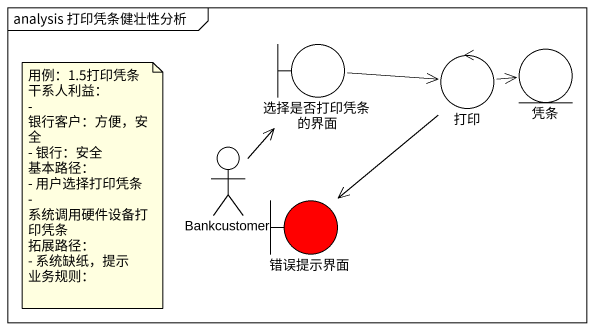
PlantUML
@startuml
mainframe analysis 打印凭条健壮性分析
boundary 选择是否打印凭条的界面
control 打印
entity 凭条
actor Bankcustomer
boundary 错误提示界面 #FF0000
选择是否打印凭条的界面 -right-> 打印
打印 -right-> 凭条
打印 --> 错误提示界面
Bankcustomer -up-> 选择是否打印凭条的界面
note as N1
  用例：1.5打印凭条
  干系人利益：
  - 银行客户：方便，安全
  - 银行：安全
  基本路径：
  - 用户选择打印凭条
  - 系统调用硬件设备打印凭条
  拓展路径：
  - 系统缺纸，提示
  业务规则：
end note
@enduml
